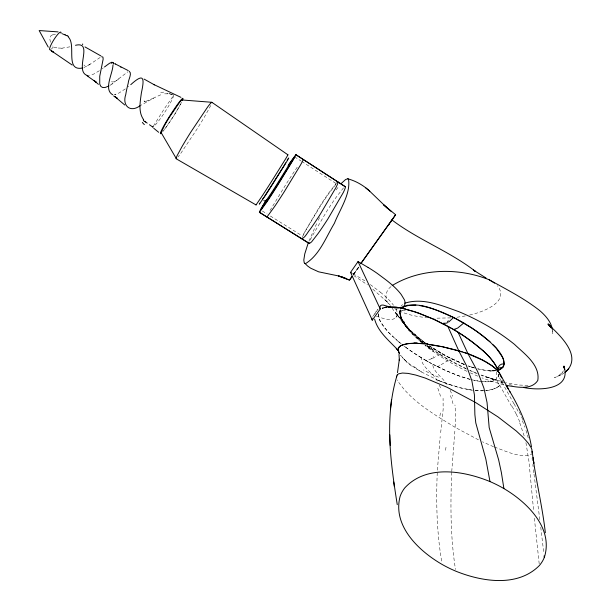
<?xml version="1.0" encoding="UTF-8"?>
<svg xmlns="http://www.w3.org/2000/svg" width="611" height="611" viewBox="0 0 611 611"><rect width="100%" height="100%" fill="white"/><g stroke="black" fill="none" stroke-linecap="round" stroke-linejoin="round"><path stroke-width="0.46" stroke-dasharray="3.06 2.29" d="M428.953 362.193L432.58 364.125C433.886 373.535 444.289 378.049 448.107 386.488M501.937 381.745L502.074 380.279M378.262 313.871L378.515 316.804L379.698 320.202A37.554 33.689 -3 0 0 382.303 324.701L389.031 332.873L397.616 340.869M437.255 472.662C435.987 502.761 436.796 533.098 441.913 562.83M498.736 374.115L498.477 375.925A7.126 6.202 -6.6 0 1 497.507 377.904M451.712 472.257C450.353 504.686 450.422 537.382 455.5 569.521M451.75 471.471L454.859 431.183M437.369 470.187L440.195 436.514M378.27 313.764L379.4 319.53L384.22 327.359M478.474 439.859L455.119 427.333L455.646 414.411L454.958 404.978M502.074 380.47L501.852 382.119A8.134 5.782 -28.6 0 1 501.112 383.868A7.34 5.216 -28.6 0 1 499.821 385.503L497.14 387.534M440.661 432.703L443.158 409.271L443.082 398.334M400.037 311.205L399.838 312.213L401.007 310.342L399.51 311.656L402.657 310.289L401.442 310.487L405.559 310.197M496.445 371.74C496.552 378.896 498.53 380.89 488.288 381.699M422.308 343.107C412.746 334.057 398.8 323.723 399.754 309.12M400.32 310.151C399.579 325.044 415.327 334.545 425.363 343.13M173.715 95.545L173.745 95.461A19.819 2.467 -57.1 0 1 165.528 111.08A19.819 2.467 -57.1 0 1 154.293 125.919M374.787 314.138L376.3 311.007L377.85 309.471M308.899 241.192L317.376 221.953M210.787 105.474L205.708 114.761A30.955 1.596 -57.7 0 1 196.963 129.165L180.787 153.346A37.958 1.963 -57.7 0 1 177.961 156.989M318.209 220.288L320.317 216.157M180.757 103.702L178.817 107.315A18.047 1.275 -57.8 0 1 173.753 115.815L164.13 129.914A22.088 1.566 -57.8 0 1 163.473 130.739M270.001 210.551L285.436 185.186A31.604 1.1 -57.7 0 1 294.808 170.767L298.428 165.444M153.407 126.057L164.138 109.025L173.516 95.515M563.426 370.77L561.998 373.077L562.769 372.259L557.958 376.124M353.021 274.927L356.35 270.016M353.066 274.759L359.176 265.945M376.384 316.338C382.707 317.644 391.544 323.143 396.486 316.536A45.39 16.497 35 0 0 397.028 315.116L397.196 312.916M373.161 316.024L378.98 307.875M358.871 267.244L353.181 275.171M358.894 266.992L353.105 274.904M395.951 317.369L401.702 309.403M336.103 189.945L339.342 185.691M343.519 187.867L336.119 197.345A31.207 2.215 -57.6 0 0 326.656 211.459L311.824 236.77A38.272 2.727 -57.5 0 0 309.502 241.971M400.976 306.302L402.603 304.591M335.836 184.407L328.512 193.947A28.885 1.627 -57.4 0 0 319.774 207.045L305.798 230.355A35.407 2.001 -57.4 0 0 303.27 235.747M336.951 182.49L328.917 192.748A31.222 2.016 -57.6 0 0 319.484 206.892L304.576 232.172A38.294 2.49 -57.6 0 0 303.079 235.22M482.736 381.623L490.412 381.463L495.842 379.5L499.821 385.503L496.575 387.84L491.939 389.566A29.412 21.087 -28.9 0 1 487.097 390.46L486.684 390.513M391.055 286.59C384.915 290.943 384.143 300.077 389.856 305.141M110.079 85.341L127.829 71.8M128.791 86.25L128.218 86.693M436.964 366.348L437.697 366.707L440.844 364.82M103.259 67.897L102.236 68.661M118.962 78.842C116.831 80.262 112.73 83.944 110.728 80.82M125.316 88.901L119.061 92.956L114.471 94.705M99.372 70.716L93.758 74.046L89.45 75.466M111.813 84.257L113.004 83.447M556.613 376.804L554.467 377.659L562.28 374.26L565.129 372.351M83.913 67.546L89.145 64.819L100.861 57.006M464.238 364.477L451.185 358.71L441.089 353.334L435.536 356.87M434.803 357.282L432.787 358.267M160.754 94.812L154.614 97.546L141.103 105.184M90.161 64.178C89.603 65.377 84.112 65.873 85.639 65.705M496.926 387.657L492.848 389.306M153.758 98.004L146.304 101.189L147.175 101.029L144.44 101.311L145.189 101.35L142.653 100.456M441.111 364.683L451.185 358.71M558.675 375.902L562.28 374.26M52.34 34.972L52.149 35.048A5.69 5.453 56.5 0 0 51.041 35.675L49.705 38.142L50.408 42.258M52.5 34.911L55.8 34.101M431.74 358.672L426.15 360.643L428.998 362.216M492.657 389.367L486.005 390.582M495.697 370.403L489.77 371.014L495.75 370.709M69.883 46.833L62.383 48.093M469.592 315.032C481.483 312.473 510.445 302.506 497.469 285.704M114.708 94.659L115.739 94.422M465.284 315.948L456.302 317.353M164.619 93.842L169.537 93.85M486.493 390.536L485.684 390.612M450.796 317.888L434.681 318.209M495.086 370.824L488.388 370.808L477.733 368.845M492.542 370.946L494.108 370.908M61.329 48.139L58.098 48.017A24.05 23.355 48.8 0 1 56.968 47.918M398.891 308.754L395.936 308.555M527.98 385.426L518.869 385.022L506.229 382.83M166.887 93.651L167.994 93.682M491.297 370.969L484.699 370.342L477.802 368.876M475.159 390.513L475.595 390.551A58.916 42.701 -29.7 0 0 485.989 390.643M428.013 317.773C416.473 316.658 404.627 314.489 394.546 308.479M472.601 390.23L460.274 387.794L446.87 383.616M480.116 381.348L479.253 381.233A66.148 58.534 -8.1 0 1 475.954 380.676L471.112 379.607M56.976 47.872L53.279 47.016L52.508 46.069M468.591 389.612L470.615 389.948A82.019 59.779 -30.3 0 0 472.654 390.238M477.183 380.897L473.051 380.065M170.041 93.934L171.859 94.384M509.269 384.563L514.286 385.709M171.447 94.27L168.919 93.682L173.134 94.652M503.663 384.777L493.68 382.043L481.987 377.865M505.373 382.616L485.21 376.575L494.879 379.828L480.231 374.673M470.294 379.393L458.739 375.803L446.633 370.923A221.465 201.24 -18.2 0 1 437.697 366.707M392.652 307.822L393.224 307.967M503.235 382.914L481.415 375.475M474.526 367.975L468.591 366.088M474.602 367.998L468.041 365.867M471.425 367.043L473.777 367.791L469.233 366.272M451.323 385.167L447.244 383.754M446.748 383.571L441.967 381.844M445.938 383.28L445.327 383.066M445.022 382.96L444.403 382.738M444.098 382.631L440.607 381.325M447.122 383.708L446.251 383.387M172.898 94.736L173.364 94.911M441.669 381.73L440.157 381.149M440.455 381.272L439.706 380.974M440.004 381.096L438.652 380.554M439.553 380.913L438.958 380.676M464.696 364.637L446.656 356.396L429.35 345.979M438.774 380.607L438.354 380.439M494.421 447.092C505.595 450.91 517.616 457.44 529.729 454.935A4.315 3.697 -3.7 0 0 531.44 453.736L531.539 454.515M438.477 380.485L422.392 372.45A215.736 161.136 -35.2 0 1 413.861 367.127L407.797 362.629A109.4 81.469 -30.8 0 1 405.452 360.627L400.113 354.77M463.932 364.271L447.611 356.778L429.357 345.857M476.236 373.031L469.935 370.335M477.794 376.162L470.31 372.863M493.543 446.74L482.491 441.806M469.775 370.579L477.176 373.795M466.621 369.097C452.384 362.407 438.614 354.586 426.035 345.131M466.056 368.593L446.137 358.214L426.318 345.2L432.305 349.507L426.944 345.658M467.01 371.343C452.163 364.133 437.934 355.556 424.981 345.291L433.489 351.684M436.254 365.997L429.67 362.583M432.596 364.133L445.572 370.449L457.066 375.192A126.149 113.088 -11.2 0 0 469.981 379.355M426.86 361.04L427.57 361.437M352.028 273.209L352.524 273.491M426.432 360.803L421.139 357.664C421.521 367.898 433.405 372.412 437.392 381.157M353.021 273.774L360.589 278.204A57.281 21.164 35.1 0 1 365.836 281.488M455.119 427.333C433.932 414.205 410.76 401.29 397.119 379.943M421.705 372.053L416.053 368.578M441.089 353.334L429.052 345.75M353.693 275.523L367.486 284.863M84.937 65.683L83.913 64.995M262.318 211.039L267.137 214.033M270.345 216.027L302.453 235.999M294.54 156.821L300.91 160.914M301.712 161.426L335.943 183.453M370.373 284.604L377.697 290.095A77.75 29.129 35.1 0 1 380.363 292.18M425.424 343.092C416.374 336.371 407.323 328.939 401.748 318.965C396.058 304.225 403.627 324.754 404.054 322.807M424.752 342.702C414.869 334.538 401.901 325.869 399.93 312.229A7.828 7.011 -2.4 0 1 400.625 309.41M403.963 345.963L405.108 346.827M422.613 342.297L415.877 336.638L422.636 342.328M423.515 343L411.027 331.926L403.978 323.463L407.125 327.595L401.641 319.614L404.031 323.54L400.251 316.383L399.418 310.724M401.144 343.772L393.568 337.295M380.363 292.18L383.448 294.723A33.865 12.319 35.2 0 1 393.507 305.248M421.04 342.007C413.693 335.668 406.59 328.703 401.878 320.126M422.308 342.313C413.7 335.37 405.467 327.603 399.976 317.896C424.66 347.942 401.442 322.303 395.538 312.442L398.532 316.712M372.84 289.209L386.74 301.506L384.754 299.543L390.437 305.385M406.773 361.773L404.352 359.604M410.21 330.322L415.747 335.08M392.056 308.181L396.44 314.428L404.963 322.562M400.381 318.56L401.015 319.163L395.538 312.442M53.233 46.955L53.279 47.016A10.425 1.871 -58 0 1 51.194 49.193M384.793 328.084L386.847 330.498A106.665 96.255 -8.4 0 0 393.576 337.287M500.997 380.538L498.477 375.925M513.935 403.772L501.654 381.738M511.636 406.384L499.821 385.503M395.821 308.83L396.585 310.472A24.012 8.691 35.3 0 1 397.196 312.908M450.147 390.246L452.751 396.264M439.34 384.991L441.058 389.245M400.763 316.719L401.763 318.995L399.922 312.458M522.39 420.773L524.895 427.226M519.74 422.858L524.467 436.773M552.443 330.765L552.84 333.782L552.321 329.352M525.972 430.365L526.957 433.459M498.439 374.253L498.675 374.994A7.477 6.507 -6.6 0 1 495.804 379.607M527.408 434.986L528.63 439.492M525.934 442.677L528.889 460.931L533.533 509.711M532.074 458.426L532.372 460.732M539.811 519.686L534.022 474.212M540.758 527.255L543.843 553.421M533.838 472.738L533.38 469.027M532.838 464.528L533.113 466.781M539.2 563.877L534.281 517.41M445.999 447.29A209.97 28.312 -71.5 0 1 445.282 451.728M439.912 415.908A210.658 15.787 -88.7 0 1 440.455 412.975M501.157 381.394A22.447 3.445 72 0 1 501.791 382.623M488.288 381.791A43.053 37.874 -7.3 0 1 477.214 380.806M421.185 357.611A225.421 204.983 -18.5 0 1 405.131 346.796M438.431 377.14A251.419 186.775 -34.5 0 1 423.476 369.93M404.413 359.551A56.09 41.808 -29.6 0 1 400.579 355.426M411.623 366.119A136.406 101.586 -31.9 0 1 406.468 362.048M416.374 368.219A188.852 141.546 -35.1 0 1 412.944 365.936M433.779 356.74A86.609 19.017 -1.7 0 1 432.978 357.145M432.451 358.138A39.73 12.625 12.6 0 1 431.374 358.527M426.218 360.559A215.316 195.772 -17.6 0 1 403.978 346.002M400.136 343.023A215.316 195.772 -17.6 0 1 397.555 340.93M468.568 389.658A163.687 121.268 -33.2 0 1 451.353 385.113M475.228 390.521A82.019 59.779 -30.3 0 0 475.748 390.566L482.499 390.78A49.384 35.659 -29.4 0 0 483.538 390.742M512.171 406.529A158.218 65.453 37.3 0 1 516.211 414.09M516.234 414.105A158.478 65.049 37.5 0 1 520.244 423.056M514.019 403.802A159.502 64.033 39.4 0 1 518.243 411.608M519.243 411.982A157.653 62.314 39.7 0 1 523.406 421.216M437.812 388.298A152.414 59.458 26.1 0 1 440.699 397.494M450.391 395.63A156.989 63.934 25.3 0 1 453.133 404.383M302.185 237.343A38.294 2.49 -57.6 0 1 302.567 236.381M162.702 131.701A20.965 1.642 -57.6 0 0 178.641 107.689A21.339 1.673 -57.6 0 0 180.642 104.053M181.559 102.274A20.85 1.634 -57.6 0 1 180.978 103.427M52.454 46.123A12.319 9.593 65 0 1 52.302 45.917M160.708 92.544A27.518 21.072 -73 0 1 164.848 92.139M62.421 48.483A23.6 19.659 0.5 0 1 61.344 48.529M81.683 45.649A18.559 3.956 -10.2 0 1 81.439 45.84M372.519 316.918A11.739 4.369 35.7 0 1 372.748 316.689M400.075 311.289L399.709 312.198L400.068 311.366"/><path stroke-width="0.92" d="M211.918 102.717L211.75 102.297A37.844 1.955 -57.7 0 0 207.633 107.009L190.892 131.968A31.138 1.612 -57.7 0 0 181.811 146.961L176.869 156.111L176.075 158.715L256.04 204.937L262.577 195.344A27.709 0.428 -57.5 0 0 271.009 182.261L285.161 159.616A33.689 0.512 -57.5 0 0 287.918 154.812L211.834 102.289L182.04 99.967M266.793 216.821L309.311 243.606L311.572 241.918L318.018 233.623A31.398 2.245 -57.6 0 0 327.878 218.959L343.168 192.771A38.157 2.711 -57.6 0 0 345.383 186.79L295.808 154.652L345.184 186.63L344.818 186.745M564.022 367.837L564.083 366.333L564.602 369.441L563.945 366.065C571.774 390.146 539.055 390.628 523.978 387.565M397.165 375.055C384.189 417.069 390.528 462.092 397.257 504.648M396.508 377.59L396.631 376.185M390.49 409.026L391.483 399.846M532.005 452.644L531.929 449.673L531.196 447.764L528.225 443.112L523.215 437.461L516.287 430.999L498.034 416.931L475.541 402.481L446.992 387.229L425.149 378.033L415.831 375.07L408.186 373.405L402.466 373.031L398.823 373.779A4.353 3.849 2.6 0 0 397.15 375.047M112.966 65.018C112.943 73.282 103.206 89.527 112.745 94.789M182.093 100.594L181.979 99.967A22.049 1.558 -57.8 0 0 179.367 102.679L169.553 117.029A18.109 1.283 -57.8 0 0 164.374 125.736L161.167 132.663L176.335 158.646A37.958 1.963 -57.7 0 0 176.747 158.31M486.02 277.99L473.403 270.062L475.702 271.597C449.688 251.312 418.252 239.902 391.987 219.983L390.597 222.152M263.876 200.538L265.411 201.5A24.898 0.489 -57.5 0 1 266.48 199.522M397.486 372.641L399.373 359.222L399.38 360.635L399.006 354.273M256.024 204.937L256.078 204.769A33.781 0.519 -57.5 0 1 256.276 204.372M544.294 557.53C553.81 528.194 527.033 502.135 503.907 488.586A117.602 97.462 2.8 0 0 489.976 481.575C463.505 470.653 426.188 464.429 404.658 488.036A37.806 32.032 2.3 0 0 400.121 496.353C392.247 525.903 418.94 551.084 442.211 564.488A122.483 104.206 -1.8 0 0 455.775 571.163C481.796 581.687 517.578 587.545 539.383 565.526A37.638 31.298 -0.6 0 0 544.286 557.53L544.111 555.888M398.639 347.934L398.303 350.676L399.105 353.051A25.295 18.819 -26.7 0 0 399.288 353.41M308.295 242.788L304.774 253.886L303.804 260.042L304.186 262.654L307.577 266.006L310.739 268.221L318.637 271.826L338.341 275.905L349.507 280.075L352.073 276.699M498.668 370.083C510.872 364.92 499.042 350.218 492.993 344.734M369.357 190.853L387.542 208.351L383.586 204.777L395.607 214.728L391.834 220.357M265.029 201.981L262.707 205.93A38.783 1.107 -57.7 0 0 259.408 212.132L266.969 217.012L274.713 206.381A31.795 1.115 -57.7 0 0 284.482 191.38L300.421 165.146A38.646 1.344 -57.7 0 0 303.224 159.463L302.873 159.563M153.101 126.561L152.796 127.073L149.451 124.743M264.914 202.516L263.891 204.219A35.866 0.718 -57.5 0 0 260.714 209.848L267.717 199.942A29.42 0.596 -57.5 0 0 276.707 186.057L291.691 161.961A35.766 0.718 -57.5 0 0 294.54 156.828L288.804 164.878M568.81 368.654L565.129 372.351C583.467 356.58 559.76 335.08 547.945 324.074L551.557 327.817L548.304 324.036L550.496 326.87M270.322 194.535L265.388 201.622M264.67 196.215L283.619 166.413A24.623 0.42 -57.5 0 0 285.643 162.847M288.988 164.008L295.823 154.728A38.661 1.1 -57.7 0 1 292.913 160.349L276.882 186.554A31.81 0.909 -57.7 0 1 267.152 201.584L259.385 212.361L309.212 243.308A38.272 2.727 -57.5 0 1 309.281 242.75M390.834 221.778L391.391 220.961M351.905 276.455L349.507 280.075L338.57 275.935L342.221 276.989M263.998 197.216L262.432 199.392M388.779 224.772L389.703 223.443M390.276 307.119L383.38 305.103A11.792 4.277 35.6 0 0 380.34 305.951L379.973 307.05A19.995 7.248 35.7 0 0 380.256 308.998L372.275 320.164L350.538 272.384L358.038 261.584L368.105 267.45M287.147 160.051L287.758 159.173M360.666 263.83L391.987 219.983M361.078 263.219L395.607 214.728M288.125 165.558L288.904 164.672A24.852 0.489 -57.5 0 1 286.887 168.292L276.523 184.942A20.415 0.405 -57.5 0 1 270.322 194.535M287.376 155.4L287.896 154.759M288.224 158.524L288.736 158.005A31.13 0.527 -57.5 0 1 286.192 162.473L273.148 183.376A25.593 0.435 -57.5 0 1 265.365 195.451L259.308 204.158A31.207 0.535 -57.5 0 1 259.774 203.242M497.553 369.296L499.752 367.761L502.838 367.379A7.76 6.774 -7.2 0 0 504.106 363.912M452.361 328.817L453.828 329.665L454.263 329.329M489.961 341.824L483.125 336.027L471.677 327.832L453.599 317.483L448.734 322.012M341.098 183.621L345.627 179.504L347.751 178.802C355.999 181.001 363.522 185.416 369.77 191.197L365.599 187.768M502.838 367.379L499.905 369.602L497.736 370.35M497.766 371.236C496.865 367.364 499.958 363.278 504.136 363.912L503.579 359.848L502.555 357.275L496.308 348.262L489.732 341.618L477.374 331.72L463.802 322.99L457.715 328.046L454.546 329.222M130.754 84.692C144.318 72.319 144.547 78.307 141.37 92.987C140.217 101.731 138.055 112.019 143.654 119.733M104.504 66.958L109.445 63.33L111.981 62.177M392.231 285.52C420.643 268.076 458.662 267.534 489.212 279.785C506.588 289.484 524.612 298.527 540.2 310.999C545.684 315.872 551.114 321.844 552.321 329.352M402.137 307.532L407.361 305.263L415.908 305.065M402.321 307.371C419.261 300.177 437.988 311.06 453.599 317.483M447.817 322.57L446.374 323.135A35.461 11.609 59.2 0 1 445.541 323.219L443.456 323.227M108.957 85.968L105.382 87.411L102.709 87.526L100.891 86.464L99.738 84.058L99.738 76.26L103.16 59.091L102.923 57.06L101.625 56.724M140.133 105.68C130.303 113.111 121.91 105.749 125.767 94.499C126.347 90.688 127.264 86.93 128.203 83.195C128.165 79.789 132.48 73.457 129.158 71.227M382.356 308.318L382.853 308.097M401.335 308.288L404.314 305.691A45.573 16.153 35 0 0 404.841 304.301L404.978 302.124A24.104 8.508 35.3 0 0 404.352 299.711L401.213 294.51A34.002 12.067 35.2 0 0 391.063 284.016L387.97 281.465A78.071 28.526 35.1 0 0 385.289 279.38L377.346 273.461A57.518 20.728 35.1 0 0 368.105 267.458M337.493 182.063L338.02 182.086A38.18 2.475 -57.6 0 1 335.706 188.005L320.332 214.155A31.413 2.047 -57.6 0 1 310.503 228.858C307.837 231.668 305.248 237.809 301.865 238.649M404.872 303.171C422.888 297.381 441.89 305.637 458.792 311.648C478.703 319.958 497.644 330.78 514.447 344.337C524.353 353.815 540.292 364.912 537.795 380.454C531.203 390.689 516.31 386.878 506.313 385.419M402.786 344.803L407.896 343.665L413.953 343.321M82.752 67.974C64.858 71.693 76.192 45.817 68.699 37.447A20.705 12.961 -39.1 0 0 68.05 36.614M75.504 45.29C93.995 40.83 74.061 70.731 87.052 75.413M384.411 307.577L386.557 307.142M384.785 307.478L386.458 307.15M161.243 132.824L161.411 132.816A22.088 1.566 -57.8 0 0 161.671 132.663M88.19 75.55L87.236 75.451M416.916 343.367L420.819 343.573M58.121 31.894L39.165 30.55L48.261 47.123M427.501 344.245L443.151 346.918L459.235 351.05M400.51 307.913L399.426 307.715A57.228 50.53 -0.3 0 0 395.057 307.112L387.611 307.012L396.699 307.302A63.223 55.738 -0.2 0 1 400.075 307.829L405.62 309.029M419.436 305.515C435.2 308.326 449.963 315.131 463.802 322.99M400.686 307.944L415.152 311.816L432.97 318.904A202.264 171.531 3.3 0 1 442.272 323.433L445.931 325.312M441.692 346.613L440.371 346.345A190.502 132.671 -22.5 0 0 429.09 344.444C419.864 343.558 409.905 341.824 401.083 345.566A4.903 3.651 -26.4 0 0 398.578 347.919M442.784 346.842L453.713 349.477M458.976 350.974L454.576 349.713M459.136 351.02L460.679 351.447M459.632 351.157L461.45 351.669M460.809 351.485L462.275 351.905M461.74 351.753L468.996 354.075M464.047 352.44L465.368 352.845M465.735 352.959L467.11 353.41M467.415 353.509L483.599 360.589M304.729 263.372L305.523 263.631C319.713 254.879 326.022 237.091 334.416 223.259C339.624 209.871 350.974 193.802 348.491 179.092L347.751 178.802M417.489 312.618L434.001 319.385L451.071 328.092M342.343 277.027L346.025 278.395M469.202 354.151L472.616 355.487A155.225 108.911 -23.6 0 1 487.112 362.522M62.093 33.712L62.521 33.88M63.162 34.132L63.995 34.476M128.241 70.601L114.685 63.636M64.606 34.743L66.553 35.728M180.948 97.363L153.644 84.448L154.392 84.83L144.066 79.079M100.914 55.929L84.998 46.932M120.818 67.195L120.986 67.286M446.664 325.694L451.712 328.458M350.538 272.384L351.531 272.934M451.697 328.451L452.407 328.848M489.212 279.785L494.543 283.122M453.003 329.184L458.059 332.231A196.635 166.94 3.1 0 1 472.861 342.366L483.408 351.126M50.736 50.423L53.531 52.241M88.106 76.52L96.317 82.309L94.109 80.553L98.409 84.341M487.082 362.552L491.809 365.638M87.182 75.886L88.29 76.566M115.288 64.025L115.128 63.918M53.356 52.149L51.477 50.889L72.22 65.049M490.305 364.591L493.344 366.814M113.585 95.927L117.113 98.111L114.815 96.584L124.789 105.023M492.092 365.844L494.07 367.402A59.718 42.587 -26.9 0 1 498.538 371.847L501.746 377.85A28.625 20.415 -27.9 0 0 499.966 373.886L499.363 372.977A48.666 34.712 -27.2 0 0 497.805 371.022L496.758 369.892A63.735 45.42 -26.6 0 0 493.803 367.18L493.421 366.875M147.198 123.132L145.884 122.063M153.743 128.279L158.677 132.297M387.45 208.282L391.468 211.704M145.456 121.688L144.944 121.184M398.265 350.569L396.264 348.308L398.678 350.935C389.902 341.167 378.125 332.392 374.619 319.133M498.286 370.93C492.107 355.694 477.581 345.956 464.78 336.6A209.405 177.259 3.5 0 0 453.82 329.665M493.764 362.399L490.182 357.977A104.359 90.252 -0.9 0 0 483.393 351.142M551.046 327.58L549.946 325.77L551.099 327.802M508.283 388.871L506.145 385.228L510.399 392.506M509.841 391.552C520.022 408.591 528.133 427.142 531.463 446.801M507.741 387.962L501.287 376.315M399.373 353.563L398.257 350.386A7.256 5.392 -26.4 0 1 398.357 348.705A4.437 3.307 -26.4 0 1 399.204 347.025A5.102 3.803 -26.4 0 1 400.847 345.711A8.577 6.37 -26.5 0 1 402.779 344.78M358.038 261.584L380.248 308.998M447.81 326.305L458.846 350.943L466.346 365.393L471.845 380.722L474.411 394.759L474.877 414.617L475.793 422.927L485.814 458.976L489.976 481.583M458.059 332.231L467.98 353.693L477.596 371.511L483.927 388.138L487.059 402.588L489.182 427.624L498.629 459.8L501.379 472.555L503.907 488.586M497.866 369.67L498.4 371.412A16.466 14.351 -6.1 0 1 498.5 371.855M564.259 367.646L564.602 369.441M532.189 451.3C535.427 478.634 542.278 505.381 545.348 532.739M533.602 461.534L533.854 463.314L533.059 457.448M393.721 482.01L394.301 486.463M389.803 434.818L390.223 445.373M382.387 308.303A10.089 9.035 -0.7 0 1 384.8 307.539M405.551 309.242A116.128 100.762 1.1 0 1 417.382 312.847M493.711 362.43A39.814 34.69 -4.6 0 1 497.942 369.64M421.04 343.023A130.265 93.918 -24.8 0 1 427.753 343.726M414.09 342.847A75.184 54.845 -25.6 0 1 417.076 342.908M483.461 360.734A116.327 82.447 -25.2 0 1 490.198 364.683M454.699 329.711A33.422 7.072 38.3 0 1 455.073 329.688M448.321 320.798A85.051 27.846 75.1 0 1 447.504 321.623M443.655 323.815A32.436 7.187 38.9 0 1 444.136 323.876M442.479 323.631A24.738 5.858 42.8 0 1 443.326 323.609M182.422 100.41A20.85 1.634 -57.6 0 0 182.781 98.318A21.332 1.673 -57.6 0 0 181.597 99.265A20.965 1.642 -57.6 0 0 166.329 121.566A20.965 1.642 -57.6 0 0 161.609 132.923M67.088 35.339A21.889 13.052 -25 0 1 68.188 36.309M64.56 34.384A23.776 7.034 7.2 0 1 65.171 34.659M82.676 43.984A18.559 3.956 -10.2 0 1 82.554 44.679M111.339 63.246A15.023 3.261 -53.4 0 1 113.172 62.773M113.188 62.643A15.26 3.154 -63.2 0 1 113.57 64.033M144.364 121.543A27.64 19.972 -24.2 0 1 143.241 119.947M145.655 122.162A27.548 17.146 -0.1 0 1 145.242 121.772M144.356 124.598A20.308 7.531 20.2 0 1 142.355 122.421M153.101 126.874A19.819 2.467 -57.1 0 1 152.826 127.019M50.392 49.735A10.425 1.871 -58 0 1 54.104 39.348A10.425 1.871 -58 0 1 61.008 33.231M372.282 320.164A19.911 7.401 35.8 0 1 372.015 318.186"/></g></svg>
